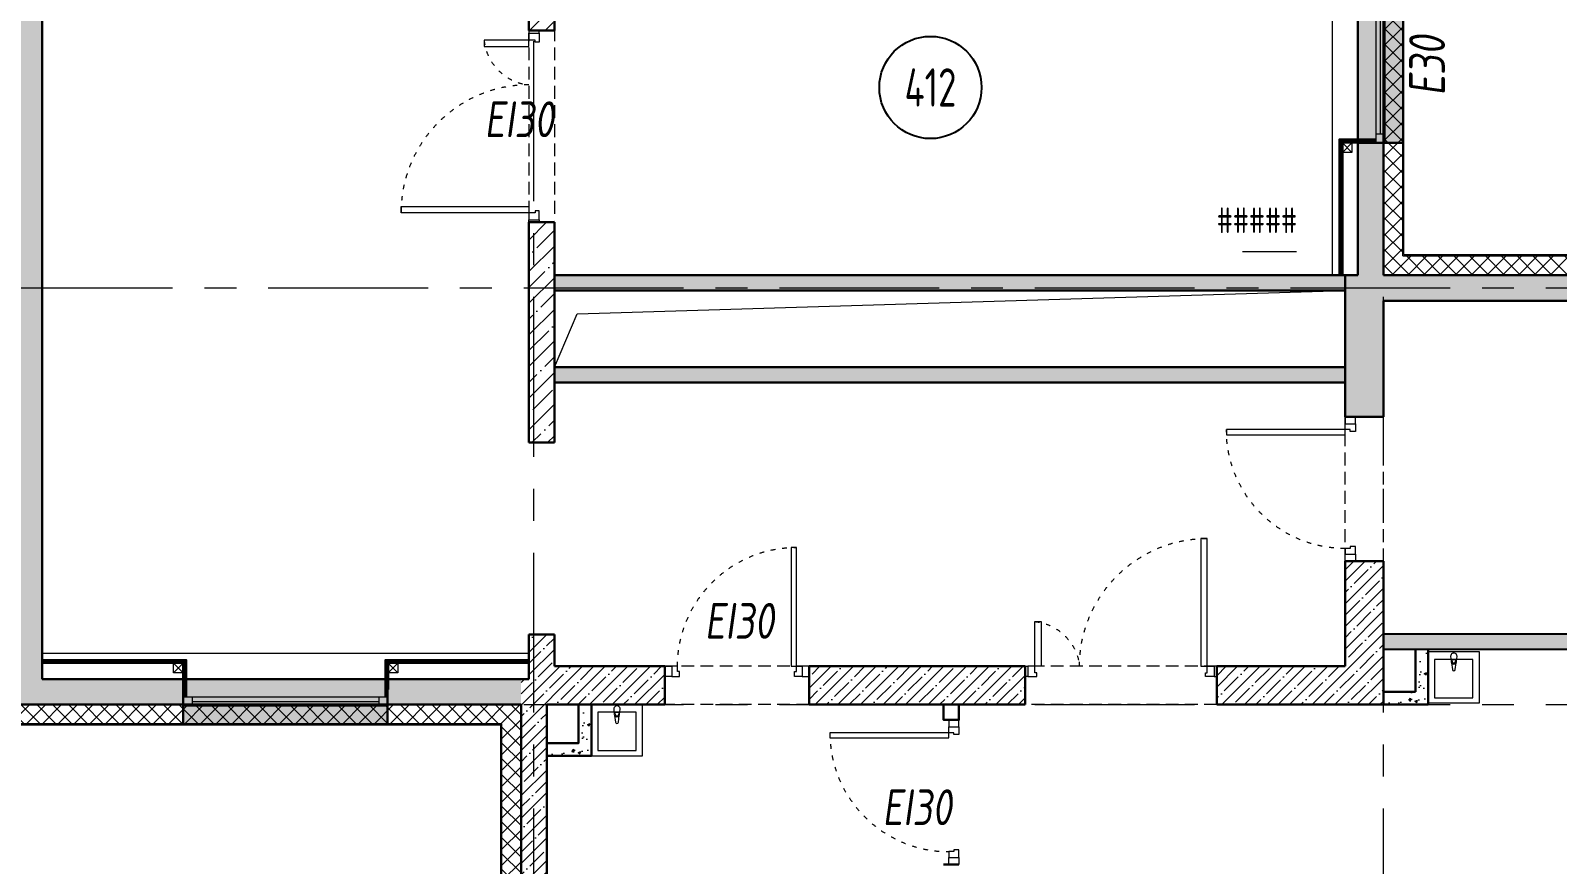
# Model space of a CAD drawing. Header units: millimetres. Extents: x -4447806 to 13389969, y -2188499 to 852203.
# Drawn here: x 4216069 to 4228021, y -611889 to -605366 of the extents above; entities that cross this region are included whole.
import ezdxf
from ezdxf import colors
from ezdxf.entities.mleader import LeaderData, LeaderLine
from ezdxf.enums import TextEntityAlignment as Align
from ezdxf.math import Vec2, Vec3

# ---------------------------------------------------------------- set-up
doc = ezdxf.new("R2010")
doc.units = ezdxf.units.MM
for name, pattern in [('ACAD_ISO03W100', [30, 12, -18]), ('ADSK_Штриховая_ш2 п1', [3, 2, -1]), ('CENTER', [2, 1.25, -0.25, 0.25, -0.25])]:
    doc.linetypes.add(name, pattern=pattern)
for name, color, linetype, lineweight in [('_0', 250, 'Continuous', 9), ('АР_Двери', 175, 'Continuous', 18), ('АР_Маркер экспликации', 239, 'Continuous', 13), ('АР_Навесной фасад', 147, 'Continuous', 5), ('АР_Номер помещения', 1, 'Continuous', 25), ('АР_Окна БЛОК', 250, 'Continuous', 13), ('АР_Оси', 195, 'Continuous', 9), ('АР_Отметки', 250, 'Continuous', 15), ('АР_Перегородки газоблок', 165, 'Continuous', 30), ('АР_Перегородки газоблок_Штрих', 165, 'Continuous', 5), ('АР_Перегородки пеноблок', 174, 'Continuous', 25), ('АР_Подоконники', 163, 'Continuous', 9), ('АР_Помещения_площадь', 19, 'Continuous', 9), ('АР_Сущ Несущая стена', 216, 'Continuous', 30), ('АР_тонкая линия', 250, 'Continuous', 0), ('АР_Утеплитель', 250, 'Continuous', 9), ('АР_Штриховка монолит', 250, 'Continuous', 9), ('Сан.техника', 153, 'Continuous', 9)]:
    doc.layers.add(name, color=color, linetype=linetype, lineweight=lineweight)
doc.layers.add('АР_ПБ_Двери', color=7, linetype='Continuous', lineweight=15, true_color=0xdb0000)
doc.styles.add('ISOCPEUR', font='isocpeur.ttf', dxfattribs={"width": 0.7})
doc.styles.get("Standard").update_dxf_attribs({"font": 'arial.ttf'})
doc.styles.add('Архитект', font='isocpeur.ttf', dxfattribs={"width": 0.8, "oblique": 8})
pattern_1 = [(45, (3969483.65, -672094.8), (-88.38835, 88.38835), []), (45, (3969572.04, -672094.8), (-88.38835, 88.38835), [156.25, -31.25, 0, -31.25])]
pattern_2 = [(50, (3969483.65, -672094.8), (215.17805, -18.82564), [22.5, -247.5]), (355, (3969483.65, -672094.8), (-41.6254, 225.65764), [18, -198]), (100.451444, (3969501.59, -672096.37), (173.55265, 206.832), [19.12206, -210.34263]), (46.1842, (3969483.65, -672034.8), (320.1724, -49.65578), [33.75, -371.25]), (96.63564, (3969510.34, -672038.94), (280.3986, 292.23558), [28.6831, -315.51413]), (351.18416, (3969483.65, -672034.8), (280.3986, 292.2356), [27, -297]), (21, (3969513.65, -672049.8), (179.07212, -120.78567), [22.5, -247.5]), (326, (3969513.65, -672049.8), (72.9946, 217.54501), [18, -198]), (71.451445, (3969528.58, -672059.86), (252.06671, 96.75935), [19.12206, -210.34263]), (37.5, (3969483.654, -672094.8), (3.647957, 99.868156), [0, -195.6, 0, -201, 0, -198.75]), (7.5, (3969483.65, -672094.8), (78.92086, 118.323514), [0, -114.6, 0, -191.1, 0, -75.75]), (327.5, (3969416.754, -672094.8), (160.14673, -6.766462), [0, -75, 0, -234, 0, -310.5]), (317.5, (3969386.75, -672094.8), (174.95585, 30.031495), [0, -97.5, 0, -155.4, 0, -220.5])]

# ---------------------------------------------------------------- blocks, each defined once
blk = doc.blocks.new('Полуторная_на лестницу')
for points in [[(75, 80), (75, 1080), (125, 1080), (125, 80)], [(1375, 430), (1375, 80), (1425, 80), (1425, 430)]]:
    blk.add_lwpolyline(points, close=True)
for points in [[(0, 0), (0, 80), (20, 80), (20, 0), (0, 0)], [(20, 80), (20, 0), (90, 0), (90, 30), (75, 30), (75, 80), (20, 80)], [(1480, 80), (1480, 0), (1410, 0), (1410, 30), (1425, 30), (1425, 80), (1480, 80)], [(1500, 0), (1500, 80), (1480, 80), (1480, 0), (1500, 0)]]:
    blk.add_lwpolyline(points)
at = {"linetype": 'ACAD_ISO03W100', "ltscale": 3}
for centre, radius, start, end in [((75, 80), 1000, 0, 90), ((1465, 40), 392, 95.9075, 174.0925)]:
    blk.add_arc(centre, radius, start, end, dxfattribs=at)
blk = doc.blocks.new('*U627')
for points in [[(-55, -80), (-55, 0), (-115, 0), (-115, -40), (-100, -40), (-100, -80), (-55, -80)], [(0, 0), (0, -80), (-55, -80), (-55, 0), (0, 0)], [(-1130, 0), (-1130, -80), (-1075, -80), (-1075, 0), (-1130, 0)], [(-1075, -80), (-1075, 0), (-1015, 0), (-1015, -40), (-1030, -40), (-1030, -80), (-1075, -80)]]:
    blk.add_lwpolyline(points)
blk.add_lwpolyline([(-100, -80), (-100, -1010), (-140, -1010), (-140, -80)], close=True)
at = {"linetype": 'ACAD_ISO03W100', "ltscale": 3}
blk.add_arc((-100, -80), 930, 180, 270, dxfattribs=at)
blk = doc.blocks.new('*U385')
at = {"layer": 'АР_Номер помещения', "color": 7}
blk.add_circle((-20130, 1315), 400, dxfattribs=at)
at = {"layer": 'АР_Помещения_площадь', "color": 7}
blk.add_line((-17265, 29), (-17687, 29), dxfattribs=at)
at = {"color": 7, "style": 'ISOCPEUR', "width": 0.7, "flags": 1}
blk.add_attdef('КАТЕГОРИЯ', (-499, -2092), '', height=250, dxfattribs=at)
at = {"layer": 'АР_Номер помещения', "color": 7, "style": 'ISOCPEUR', "width": 0.7}
blk.add_attdef('НОМЕР_ПОМЕЩЕНИЯ', text='', height=300, dxfattribs=at).set_placement((-20130, 1315), align=Align.MIDDLE_CENTER)
at = {"layer": 'АР_Помещения_площадь', "color": 7, "lineweight": 30, "width": 0.7, "flags": 104}
blk.add_attdef('ИМЯ_ПОМЕЩЕНИЯ', text='', height=100, dxfattribs=at).set_placement((158, 1217), align=Align.MIDDLE_CENTER)
at = {"layer": 'АР_Помещения_площадь', "color": 7, "style": 'ISOCPEUR', "width": 0.7}
blk.add_attdef('ПЛОЩАДЬ_ПОМЕЩЕНИЯ', text='', height=200, dxfattribs=at).set_placement((-17260, 276), align=Align.MIDDLE_RIGHT)
blk = doc.blocks.new('сан.техника')
at = {"layer": 'Сан.техника', "linetype": 'Continuous', "lineweight": 5}
for p, q in [((-27, 168), (-79, 161)), ((-27, 168), (-79, 161)), ((-79, 139), (-27, 132)), ((-79, 139), (-27, 132)), ((25, 175), (-17, 171)), ((25, 175), (-17, 171)), ((-17, 129), (25, 125)), ((-17, 129), (25, 125)), ((-15, 164), (0, 164)), ((-15, 164), (0, 164)), ((0, 136), (-15, 136)), ((0, 136), (-15, 136)), ((0, 164), (0, 136)), ((0, 164), (0, 136))]:
    blk.add_line(p, q, dxfattribs=at)
for points in [[(59, 350), (-341, 350), (-341, -50), (59, -50)], [(0, 300), (-300, 300), (-300, 0), (0, 0)], [(0, 300), (-300, 300), (-300, 0), (0, 0)]]:
    blk.add_lwpolyline(points, close=True, dxfattribs=at)
for centre, radius, start, end in [((-78, 150), 11.2, 97.1386, 262.8608), ((-78, 150), 11.2, 97.1386, 262.8608), ((-15, 150), 21.1, 122.7707, 237.2287), ((-15, 150), 21.1, 122.7707, 237.2287), ((-15, 150), 13.6, 89.9997, 269.9997), ((-15, 150), 13.6, 89.9997, 269.9997), ((-15, 150), 21.1, 95.1693, 122.7707), ((-15, 150), 21.1, 95.1693, 122.7707), ((-15, 150), 21.1, 237.2287, 264.8301), ((-15, 150), 21.1, 237.2287, 264.8301), ((25, 150), 25, 269.9997, 89.9997), ((25, 150), 25, 269.9997, 89.9997)]:
    blk.add_arc(centre, radius, start, end, dxfattribs=at)
blk = doc.blocks.new('*U625')
blk.add_lwpolyline([(-100, 80), (-100, 1010), (-140, 1010), (-140, 80)], close=True)
for points in [[(-1130, 0), (-1130, 80), (-1075, 80), (-1075, 0), (-1130, 0)], [(-1075, 80), (-1075, 0), (-1015, 0), (-1015, 40), (-1030, 40), (-1030, 80), (-1075, 80)], [(-55, 80), (-55, 0), (-115, 0), (-115, 40), (-100, 40), (-100, 80), (-55, 80)], [(0, 0), (0, 80), (-55, 80), (-55, 0), (0, 0)]]:
    blk.add_lwpolyline(points)
at = {"linetype": 'ACAD_ISO03W100', "ltscale": 3}
blk.add_arc((-100, 80), 930, 90, 180, dxfattribs=at)
blk = doc.blocks.new('A$Ce02d65bd')
at = {"ltscale": 100}
for points in [[(0, 0), (0, 75), (75, 75), (75, 0), (0, 0)], [(0, 0), (75, 75)], [(0, 75), (75, 0)]]:
    blk.add_lwpolyline(points, dxfattribs=at)
blk = doc.blocks.new('_DotSmall')
at = {"color": 0, "linetype": 'ByBlock', "const_width": 0.5}
blk.add_lwpolyline([(-0.0625, 0, 1), (0.0625, 0, 1)], format="xyb", close=True, dxfattribs=at)
blk = doc.blocks.new('*U551')
at = {"true_color": 0xffffff}
h = blk.add_hatch(color=7, dxfattribs=at)
h.dxf.hatch_style = 1
h.paths.add_polyline_path([(-1600, -140), (0, -140), (0, 220), (-1600, 220)])
at = {"lineweight": 30}
for p, q in [((-1600, -140), (-1600, 220)), ((0, -140), (0, 220))]:
    blk.add_line(p, q, dxfattribs=at)
for p, q in [((0, 220), (-1600, 220)), ((-1600, 70), (0, 70)), ((-1600, 0), (0, 0)), ((-1530, 0), (-1530, 70)), ((-1530, 35), (-70, 35)), ((-70, 0), (-70, 70)), ((-1600, -140), (0, -140)), ((-1600, -140), (-1600, -140)), ((-1600, -140), (-1600, -140)), ((0, -140), (0, -140)), ((0, -140), (0, -140))]:
    blk.add_line(p, q)

msp = doc.modelspace()

# ---------------------------------------------------------------- hatches: boundary and pattern name
at = {"layer": 'АР_Перегородки газоблок_Штрих', "ltscale": 100}
h = msp.add_hatch(dxfattribs=at)
h.set_pattern_fill('AR-CONC', color=256, scale=30)
h.set_pattern_definition(pattern_2)
h.paths.add_polyline_path([(4220168.912, -607279.115), (4226359.269, -607279.115), (4226359.269, -607399.115), (4220169.626, -607399.115)])
h = msp.add_hatch(dxfattribs=at)
h.set_pattern_fill('AR-CONC', color=256, scale=30)
h.set_pattern_definition(pattern_2)
h.paths.add_polyline_path([(4220168.912, -607999.115), (4226359.269, -607999.115), (4226359.269, -608119.115), (4220084.269, -608118.271), (4220169.626, -608119.115)])
h = msp.add_hatch(dxfattribs=at)
h.set_pattern_fill('AR-CONC', color=256, scale=30)
h.set_pattern_definition(pattern_2)
h.paths.add_polyline_path([(4232809.168, -610094.51), (4226659.269, -610085.775), (4226659.269, -610205.775), (4232809.163, -610214.51)])
h = msp.add_hatch(dxfattribs=at)
h.set_pattern_fill('AR-CONC', color=256, scale=30)
h.set_pattern_definition([(50, (3976033.65, -671694.8), (215.17805, -18.82564), [22.5, -247.5]), (355, (3976033.65, -671694.8), (-41.6254, 225.65764), [18, -198]), (100.45144, (3976051.59, -671696.37), (173.55265, 206.832), [19.12206, -210.34263]), (46.1842, (3976033.65, -671634.8), (320.1724, -49.65578), [33.75, -371.25]), (96.63564, (3976060.34, -671638.94), (280.3986, 292.23558), [28.6831, -315.51413]), (351.18416, (3976033.65, -671634.8), (280.3986, 292.2356), [27, -297]), (21, (3976063.65, -671649.8), (179.07212, -120.78567), [22.5, -247.5]), (326, (3976063.65, -671649.8), (72.9946, 217.54501), [18, -198]), (71.451445, (3976078.58, -671659.86), (252.06671, 96.75935), [19.12206, -210.34263]), (37.5, (3976033.654, -671694.8), (3.647957, 99.868156), [0, -195.6, 0, -201, 0, -198.75]), (7.5, (3976033.65, -671694.8), (78.92086, 118.323514), [0, -114.6, 0, -191.1, 0, -75.75]), (327.5, (3975966.754, -671694.8), (160.14673, -6.766462), [0, -75, 0, -234, 0, -310.5]), (317.5, (3975936.75, -671694.8), (174.95585, 30.031495), [0, -97.5, 0, -155.4, 0, -220.5])])
h.paths.add_polyline_path([(4227009.268, -610639.115), (4227009.318, -610205.773), (4226909.319, -610205.773), (4226909.269, -610539.115), (4226659.269, -610539.115), (4226659.269, -610639.115)])
h = msp.add_hatch(dxfattribs=at)
h.set_pattern_fill('AR-CONC', color=256, scale=30)
h.set_pattern_definition(pattern_2)
h.paths.add_polyline_path([(4220459.268, -611039.115), (4220459.268, -610639.115), (4220359.269, -610639.115), (4220359.269, -610939.115), (4220109.269, -610939.115), (4220109.269, -611039.115)])
at = {"layer": 'АР_Утеплитель', "ltscale": 100}
h = msp.add_hatch(dxfattribs=at)
h.set_pattern_fill('ANSI37', color=256, scale=700)
h.set_pattern_definition([(45, (3219397.64, -567735.58), (-61.871843, 61.871843), []), (135, (3219397.64, -567735.58), (-61.871843, -61.871843), [])])
h.paths.add_polyline_path([(4233009.285, -607279.115), (4226659.269, -607279.115), (4226659.269, -589409.115), (4216159.269, -589409.115), (4216159.269, -585444.115), (4181359.269, -585444.115), (4181359.269, -589409.115), (4176384.086, -589409.115), (4176384.086, -589259.115), (4181209.269, -589259.115), (4181209.269, -585294.115), (4216309.269, -585294.115), (4216309.269, -589259.115), (4226809.269, -589259.115), (4226809.269, -607129.115), (4233159.285, -607129.115), (4233159.253, -617139.115), (4219759.269, -617139.115), (4219759.269, -610789.115), (4211879.269, -610789.115), (4211879.269, -605599.115), (4203643.966, -605599.115), (4203643.966, -605849.115), (4203493.966, -605849.115), (4203493.966, -605449.115), (4212029.269, -605449.115), (4212029.269, -610639.115), (4219909.269, -610639.115), (4219909.269, -616989.115), (4233009.253, -616989.115)])
at = {"layer": 'АР_Штриховка монолит', "ltscale": 100}
h = msp.add_hatch(dxfattribs=at)
h.set_pattern_fill('ANSI35', color=256, scale=500)
h.set_pattern_definition(pattern_1)
h.paths.add_polyline_path([(4233009.269, -607279.115), (4226659.269, -607279.115), (4226659.269, -589608.76), (4226459.269, -589609.469), (4226459.269, -607279.115), (4226359.269, -607279.115), (4226359.269, -608387.406), (4226659.269, -608387.406), (4226659.269, -607479.115), (4232809.269, -607479.115), (4233009.269, -607479.115)])
h = msp.add_hatch(dxfattribs=at)
h.set_pattern_fill('ANSI35', color=256, scale=500)
h.set_pattern_definition(pattern_1)
h.paths.add_polyline_path([(4219909.366, -610439.115), (4216159.366, -610439.115), (4216159.269, -604953.434), (4215859.269, -604953.434), (4215859.366, -610439.115), (4212229.366, -610439.115), (4212229.366, -603652.856), (4215859.366, -603652.856), (4215859.366, -603823.437), (4216159.366, -603823.437), (4216159.367, -603492.854), (4215439.133, -603492.856), (4215439.127, -601099.115), (4216159.366, -601099.115), (4216159.269, -600186.633), (4215859.269, -600186.633), (4215859.366, -600899.115), (4214879.127, -600899.104), (4214879.127, -601099.115), (4215279.127, -601099.115), (4215279.127, -603492.856), (4212229.366, -603492.856), (4212229.366, -601099.115), (4214879.127, -601099.115), (4214879.127, -600899.104), (4212229.269, -600899.115), (4212229.269, -600096.633), (4212029.269, -600096.633), (4212029.269, -600899.115), (4206232.665, -600899.125), (4206232.665, -601099.125), (4212029.366, -601099.115), (4212029.366, -610639.115), (4219909.366, -610639.115)])
h = msp.add_hatch(dxfattribs=at)
h.set_pattern_fill('ANSI35', color=256, scale=700)
h.set_pattern_definition([(45, (3946099.04, -672094.8), (-123.74369, 123.74369), []), (45, (3946222.78, -672094.8), (-123.74369, 123.74369), [218.75, -43.75, 0, -43.75])])
h.paths.add_polyline_path([(4220169.269, -602972.628), (4219969.269, -602972.628), (4219969.269, -605366.286), (4220169.269, -605366.286)])
h = msp.add_hatch(dxfattribs=at)
h.set_pattern_fill('ANSI35', color=256, scale=700)
h.set_pattern_definition([(45, (3206416.46, -513051.39), (-123.743687, 123.743687), []), (45, (3206540.2, -513051.39), (-123.743687, 123.743687), [218.75, -43.75, 0, -43.75])])
h.paths.add_polyline_path([(4220169.269, -606866.286), (4219969.269, -606866.286), (4219969.269, -608589.391), (4220169.269, -608589.391)])
h = msp.add_hatch(dxfattribs=at)
h.set_pattern_fill('ANSI35', color=256, scale=500)
h.set_pattern_definition(pattern_1)
h.paths.add_polyline_path([(4226659.269, -609517.406), (4226359.269, -609517.406), (4226359.269, -610339.115), (4225354.924, -610339.115), (4225354.924, -610639.115), (4226659.269, -610639.115)])
h = msp.add_hatch(dxfattribs=at)
h.set_pattern_fill('ANSI35', color=256, scale=500)
h.set_pattern_definition(pattern_1)
h.paths.add_polyline_path([(4219969.269, -610439.115), (4219909.269, -610439.115), (4219909.269, -610639.115), (4219909.269, -616789.115), (4220109.269, -616789.115), (4220109.269, -610639.115), (4221033.603, -610639.115), (4221033.603, -610339.115), (4220169.269, -610339.115), (4220169.269, -610089.391), (4219969.269, -610089.391)])
h = msp.add_hatch(dxfattribs=at)
h.set_pattern_fill('ANSI35', color=256, scale=500)
h.set_pattern_definition(pattern_1)
h.paths.add_polyline_path([(4223854.924, -610339.115), (4222163.603, -610339.115), (4222163.603, -610639.115), (4223854.924, -610639.115)])

# ---------------------------------------------------------------- linework, layer by layer
for points in [[(4226601.18, -606219.115), (4226312.013, -606219.115), (4226312.013, -607279.115)], [(4226601.18, -606231.615), (4226324.513, -606231.615), (4226324.513, -607279.115)], [(4226581.525, -606244.115), (4226337.013, -606244.115), (4226337.013, -607279.115)], [(4217289.269, -610579.115), (4217289.269, -610289.947), (4216164.269, -610289.947)], [(4217276.769, -610579.115), (4217276.769, -610302.447), (4216164.269, -610302.447)], [(4217264.269, -610559.46), (4217264.269, -610314.947), (4216164.269, -610314.947), (4216164.269, -610314.947)], [(4219974.269, -610289.947), (4218844.269, -610289.947), (4218844.269, -610579.115)], [(4219974.269, -610302.447), (4218856.769, -610302.447), (4218856.769, -610579.115)], [(4219969.269, -610389.947), (4219969.269, -610314.947), (4218869.269, -610314.947), (4218869.269, -610521.872)]]:
    msp.add_lwpolyline(points)
at = {"layer": 'АР_Навесной фасад', "ltscale": 100}
for p, q in [((4226809.269, -607129.115), (4226809.269, -589259.115)), ((4226819.269, -607119.115), (4226819.269, -589249.115)), ((4226809.269, -607129.115), (4233159.638, -607129.115)), ((4226819.269, -607119.115), (4233169.639, -607119.115)), ((4219749.269, -610799.115), (4211869.269, -610799.115)), ((4219759.269, -610789.115), (4211879.269, -610789.115)), ((4219749.269, -617149.115), (4219749.269, -610799.115)), ((4219759.269, -617139.115), (4219759.269, -610789.115))]:
    msp.add_line(p, q, dxfattribs=at)
at = {"layer": 'АР_Оси', "linetype": 'CENTER', "ltscale": 1000}
for p, q in [((4220009.269, -618700.387), (4220009.269, -584392.909)), ((4220009.269, -618700.387), (4220009.269, -584392.909)), ((4226659.269, -618700.387), (4226659.269, -584392.909)), ((4151930.513, -607379.115), (4235527.678, -607379.115)), ((4151930.513, -610639.115), (4235527.678, -610639.115))]:
    msp.add_line(p, q, dxfattribs=at)
at = {"layer": 'АР_Перегородки газоблок', "ltscale": 100}
for p, q in [((4226909.605, -610539.115), (4226909.605, -610205.699)), ((4227009.605, -610205.848), (4227009.605, -610639.115)), ((4226659.269, -610539.115), (4226909.605, -610539.115)), ((4227009.605, -610639.115), (4226659.269, -610639.115))]:
    msp.add_line(p, q, dxfattribs=at)
for points in [[(4226359.269, -607279.115), (4220169.269, -607279.115)], [(4226359.269, -607399.115), (4220169.269, -607399.115)], [(4220169.269, -607999.115), (4226359.269, -607999.115)], [(4220169.269, -608119.115), (4226359.269, -608119.115)], [(4226659.269, -610085.325), (4232809.269, -610094.51)], [(4232809.269, -610214.51), (4226659.269, -610205.325)], [(4223336.098, -610639.115), (4223336.007, -610758.859), (4223215.984, -610758.859), (4223215.984, -610639.115)], [(4223336.104, -611888.868), (4223216.104, -611888.868)]]:
    msp.add_lwpolyline(points, dxfattribs=at)
msp.add_lwpolyline([(4220459.269, -610639.115), (4220459.269, -611039.115), (4220109.269, -611039.115), (4220109.269, -610939.115), (4220359.269, -610939.115), (4220359.269, -610639.115)], close=True, dxfattribs=at)
at = {"layer": 'АР_Перегородки пеноблок', "color": 5, "lineweight": 30}
msp.add_line((4226659.604, -606961.148), (4226659.604, -606861.148), dxfattribs=at)
at = {"layer": 'АР_Подоконники', "ltscale": 100}
for p, q in [((4226259.269, -607279.115), (4226259.269, -604284.675)), ((4219969.269, -610239.115), (4216159.269, -610239.115))]:
    msp.add_line(p, q, dxfattribs=at)
at = {"layer": 'АР_Сущ Несущая стена', "ltscale": 100}
for p, q in [((4226659.269, -607279.115), (4226659.269, -589409.115)), ((4226459.269, -607279.115), (4226459.269, -589609.115)), ((4220169.269, -599014.561), (4220169.269, -605366.286)), ((4219969.269, -601432.888), (4219969.269, -605366.286)), ((4216159.269, -604953.434), (4216159.269, -610439.115)), ((4220169.269, -605366.286), (4219969.269, -605366.286)), ((4219969.269, -606866.286), (4219969.269, -608589.391)), ((4220169.269, -606866.286), (4219969.269, -606866.286)), ((4220169.269, -606866.286), (4220169.269, -608589.391)), ((4226359.269, -607279.115), (4226459.269, -607279.115)), ((4226359.269, -608387.406), (4226359.269, -607279.115)), ((4226659.269, -607279.115), (4233009.269, -607279.115)), ((4226659.269, -608387.406), (4226659.269, -607479.115)), ((4226659.269, -607479.115), (4232809.269, -607479.115)), ((4220169.269, -608589.391), (4219969.269, -608589.391)), ((4226359.269, -610339.115), (4226359.269, -609517.406)), ((4226359.269, -609517.406), (4226659.269, -609517.406)), ((4226659.269, -609517.406), (4226659.269, -610639.115)), ((4219969.269, -610089.391), (4219969.269, -610439.115)), ((4220169.269, -610089.391), (4219969.269, -610089.391)), ((4220169.269, -610089.391), (4220169.269, -610339.115)), ((4221033.603, -610339.115), (4220169.269, -610339.115)), ((4221033.603, -610639.115), (4221033.603, -610339.115)), ((4223854.924, -610339.115), (4222163.603, -610339.115)), ((4222163.603, -610639.115), (4222163.603, -610339.115)), ((4223854.924, -610339.115), (4223854.924, -610639.115)), ((4226359.269, -610339.115), (4225354.924, -610339.115)), ((4225354.924, -610339.115), (4225354.924, -610639.115)), ((4219969.269, -610439.115), (4216159.269, -610439.115)), ((4219909.269, -610639.115), (4212029.269, -610639.115)), ((4219909.269, -610639.115), (4219909.269, -616989.115)), ((4221033.603, -610639.115), (4220109.269, -610639.115)), ((4220109.269, -610639.115), (4220109.269, -616789.115)), ((4223854.924, -610639.115), (4222163.603, -610639.115)), ((4226659.269, -610639.115), (4225354.924, -610639.115))]:
    msp.add_line(p, q, dxfattribs=at)
msp.add_lwpolyline([(4226659.269, -608387.406), (4226359.269, -608387.406)], dxfattribs=at)
at = {"layer": 'АР_тонкая линия', "linetype": 'ADSK_Штриховая_ш2 п1', "ltscale": 50}
for p, q in [((4219969.269, -605349.115), (4219969.269, -606849.115)), ((4220169.269, -605349.091), (4220169.269, -606849.115)), ((4226359.604, -609517.406), (4226359.269, -608387.406)), ((4226659.604, -609517.406), (4226659.604, -608387.406)), ((4222163.603, -610339.115), (4221033.603, -610339.115)), ((4225354.924, -610339.115), (4223854.924, -610339.115)), ((4222163.603, -610639.115), (4221033.603, -610639.115)), ((4225354.924, -610639.115), (4223854.9, -610639.115))]:
    msp.add_line(p, q, dxfattribs=at)
at = {"layer": 'АР_тонкая линия', "color": 18, "ltscale": 100, "true_color": 0x000000}
msp.add_lwpolyline([(4220169.269, -607999.115), (4220347.463, -607583.27), (4226359.269, -607399.115)], dxfattribs=at)

# ---------------------------------------------------------------- block references
at = {"layer": '_0', "color": 1, "lineweight": -3, "ltscale": 500}
for p, rotation in [((4226337.013, -606244.115), 270), ((4217264.269, -610314.947), 180), ((4218944.269, -610314.947), 180)]:
    msp.add_blockref('A$Ce02d65bd', p, dxfattribs=dict(at, rotation=rotation))
at = {"layer": 'АР_Двери', "rotation": 90.00000000000001}
for name, p in [('Полуторная_на лестницу', (4220049.269, -606866.286)), ('*U625', (4223336.099, -610758.868))]:
    msp.add_blockref(name, p, dxfattribs=at)
at = {"layer": 'АР_Двери', "xscale": -1}
for p, rotation in [((4226439.269, -608387.406), 270), ((4222163.603, -610419.115), 180)]:
    msp.add_blockref('*U627', p, dxfattribs=dict(at, rotation=rotation))
msp.add_blockref('Полуторная_на лестницу', (4225354.924, -610419.115), dxfattribs=at)
at = {"layer": 'АР_Маркер экспликации', "color": 7}
ref = msp.add_blockref('*U385', (4243243.085, -607126.618), dxfattribs=at)
ref.add_attrib('НОМЕР_ПОМЕЩЕНИЯ', '412', dxfattribs={"layer": 'АР_Номер помещения', "color": 7, "height": 300, "style": 'ISOCPEUR', "width": 0.7}).set_placement((4223113.203, -605811.576), align=Align.MIDDLE_CENTER)
ref.add_attrib('ПЛОЩАДЬ_ПОМЕЩЕНИЯ', '#####', dxfattribs={"layer": 'АР_Помещения_площадь', "color": 7, "height": 200, "style": 'ISOCPEUR', "width": 0.7}).set_placement((4225982.906, -606850.697), align=Align.MIDDLE_RIGHT)
at = {"layer": 'АР_Окна БЛОК', "rotation": 270}
msp.add_blockref('*U551', (4226599.269, -606244.115), dxfattribs=at)
at = {"layer": 'АР_Окна БЛОК', "xscale": -1, "rotation": 180}
msp.add_blockref('*U551', (4218864.269, -610579.115), dxfattribs=at)
at = {"layer": 'Сан.техника', "rotation": 89.99999999999999}
for p in [(4227359.604, -610285.184), (4220809.269, -610698.15)]:
    msp.add_blockref('сан.техника', p, dxfattribs=at)

# ---------------------------------------------------------------- texts
at = {"layer": 'АР_ПБ_Двери', "lineweight": 35, "style": 'Архитект', "oblique": 8, "width": 0.8}
msp.add_text('E30', height=280, rotation=90, dxfattribs=at).set_placement((4227140.379, -605875.595))
for p in [(4219622.551, -606200.175), (4221346.297, -610123.754), (4222737.348, -611581.535)]:
    msp.add_text('EI30', height=280, dxfattribs=at).set_placement(p)

# ---------------------------------------------------------------- leaders
at = {"layer": 'АР_Отметки'}
ml = msp.add_multileader_mtext('Standard', dxfattribs=at)
ml.set_content('+11,900', color=256, style='ISOCPEUR')
ml.set_leader_properties(color=256, linetype='Continuous', lineweight=-1)
ml.set_arrow_properties(name='DOTSMALL')
ml.build(insert=Vec2(0, 0))
ml.multileader.update_dxf_attribs({"has_text_frame": 1, "text_left_attachment_type": 4, "text_right_attachment_type": 4, "dogleg_length": 100, "arrow_head_size": 180})
ctx = ml.context
ctx.base_point, ctx.char_height, ctx.arrow_head_size, ctx.landing_gap_size, ctx.plane_origin = Vec3(4224115.308, -615082.206), 250, 180, 50, Vec3(4249351.225, -627229.733)
ctx.left_attachment, ctx.right_attachment = 4, 4
notes = []
notes.append((ctx, [(0, (0, 0, 0), (0, 0), (1, 0), 1, [])]))
ctx.mtext.insert, ctx.mtext.rotation, ctx.mtext.width, ctx.mtext.line_spacing_style, ctx.mtext.flow_direction = Vec3(4224165.308, -614748.873), 6.283185307, 852.69703, 2, 5
for ctx, leaders in notes:
    for number, flags, end, landing, length, lines in leaders:
        leader = LeaderData()
        leader.index, (leader.has_last_leader_line, leader.has_dogleg_vector, leader.attachment_direction) = number, flags
        leader.last_leader_point, leader.dogleg_vector, leader.dogleg_length = Vec3(end), Vec3(landing), length
        for number, points, colour, breaks in lines:
            line = LeaderLine()
            line.index, line.vertices, line.color, line.breaks = number, Vec3.list(points), colors.encode_raw_color(colour), breaks
            leader.lines.append(line)
        ctx.leaders.append(leader)

doc.saveas('drawing.dxf')
